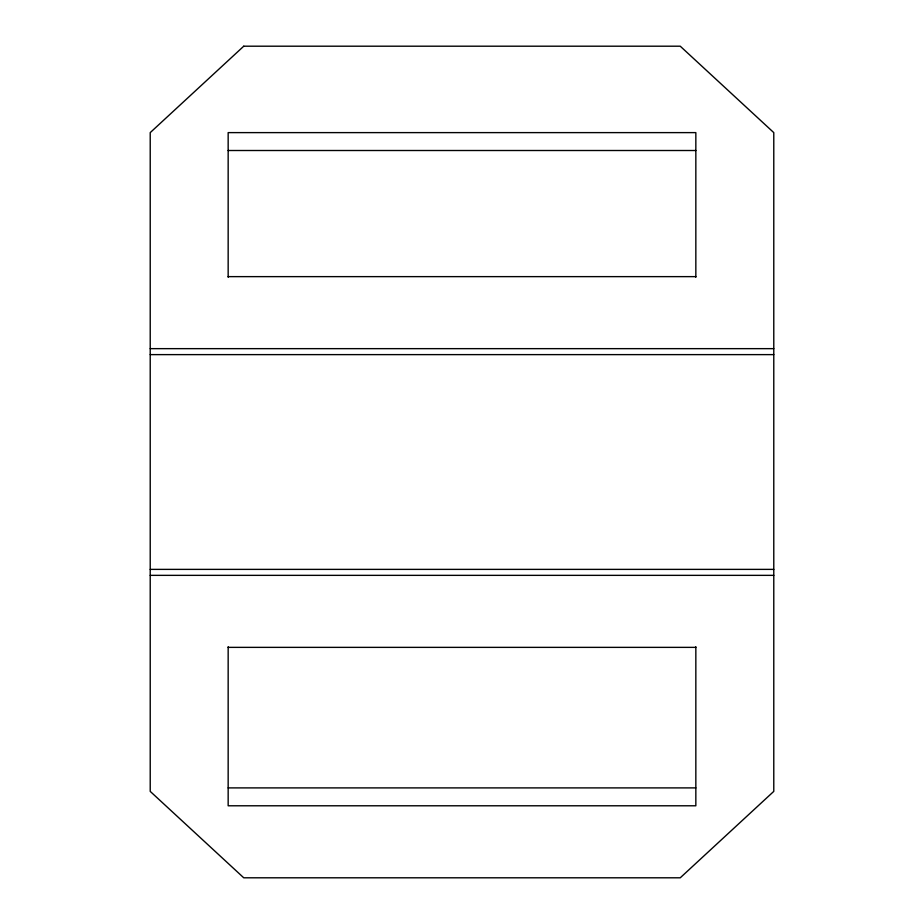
<?xml version="1.0" encoding="UTF-8"?>
<svg xmlns="http://www.w3.org/2000/svg" width="924" height="924" viewBox="0 0 924 924"><rect width="100%" height="100%" fill="white"/><g stroke="black" fill="none" stroke-linecap="round" stroke-linejoin="round"><path stroke-width="1.39" d="M228.159 150.508L695.841 150.508M228.159 276.634L695.841 276.634M150.219 348.648L773.781 348.648M150.219 354.62L773.781 354.62M150.219 569.38L773.781 569.38M150.219 575.352L773.781 575.352M228.159 647.366L695.841 647.366M228.159 787.895L695.841 787.895M695.841 277.258L695.841 132.617L228.159 132.617L228.159 277.258M695.841 646.742L695.841 805.786L228.159 805.786L228.159 646.742M243.751 46.2L150.219 132.617L150.219 791.383L243.751 877.8L680.249 877.8L773.781 791.383L773.781 132.617L680.249 46.2L243.751 46.2"/></g></svg>
